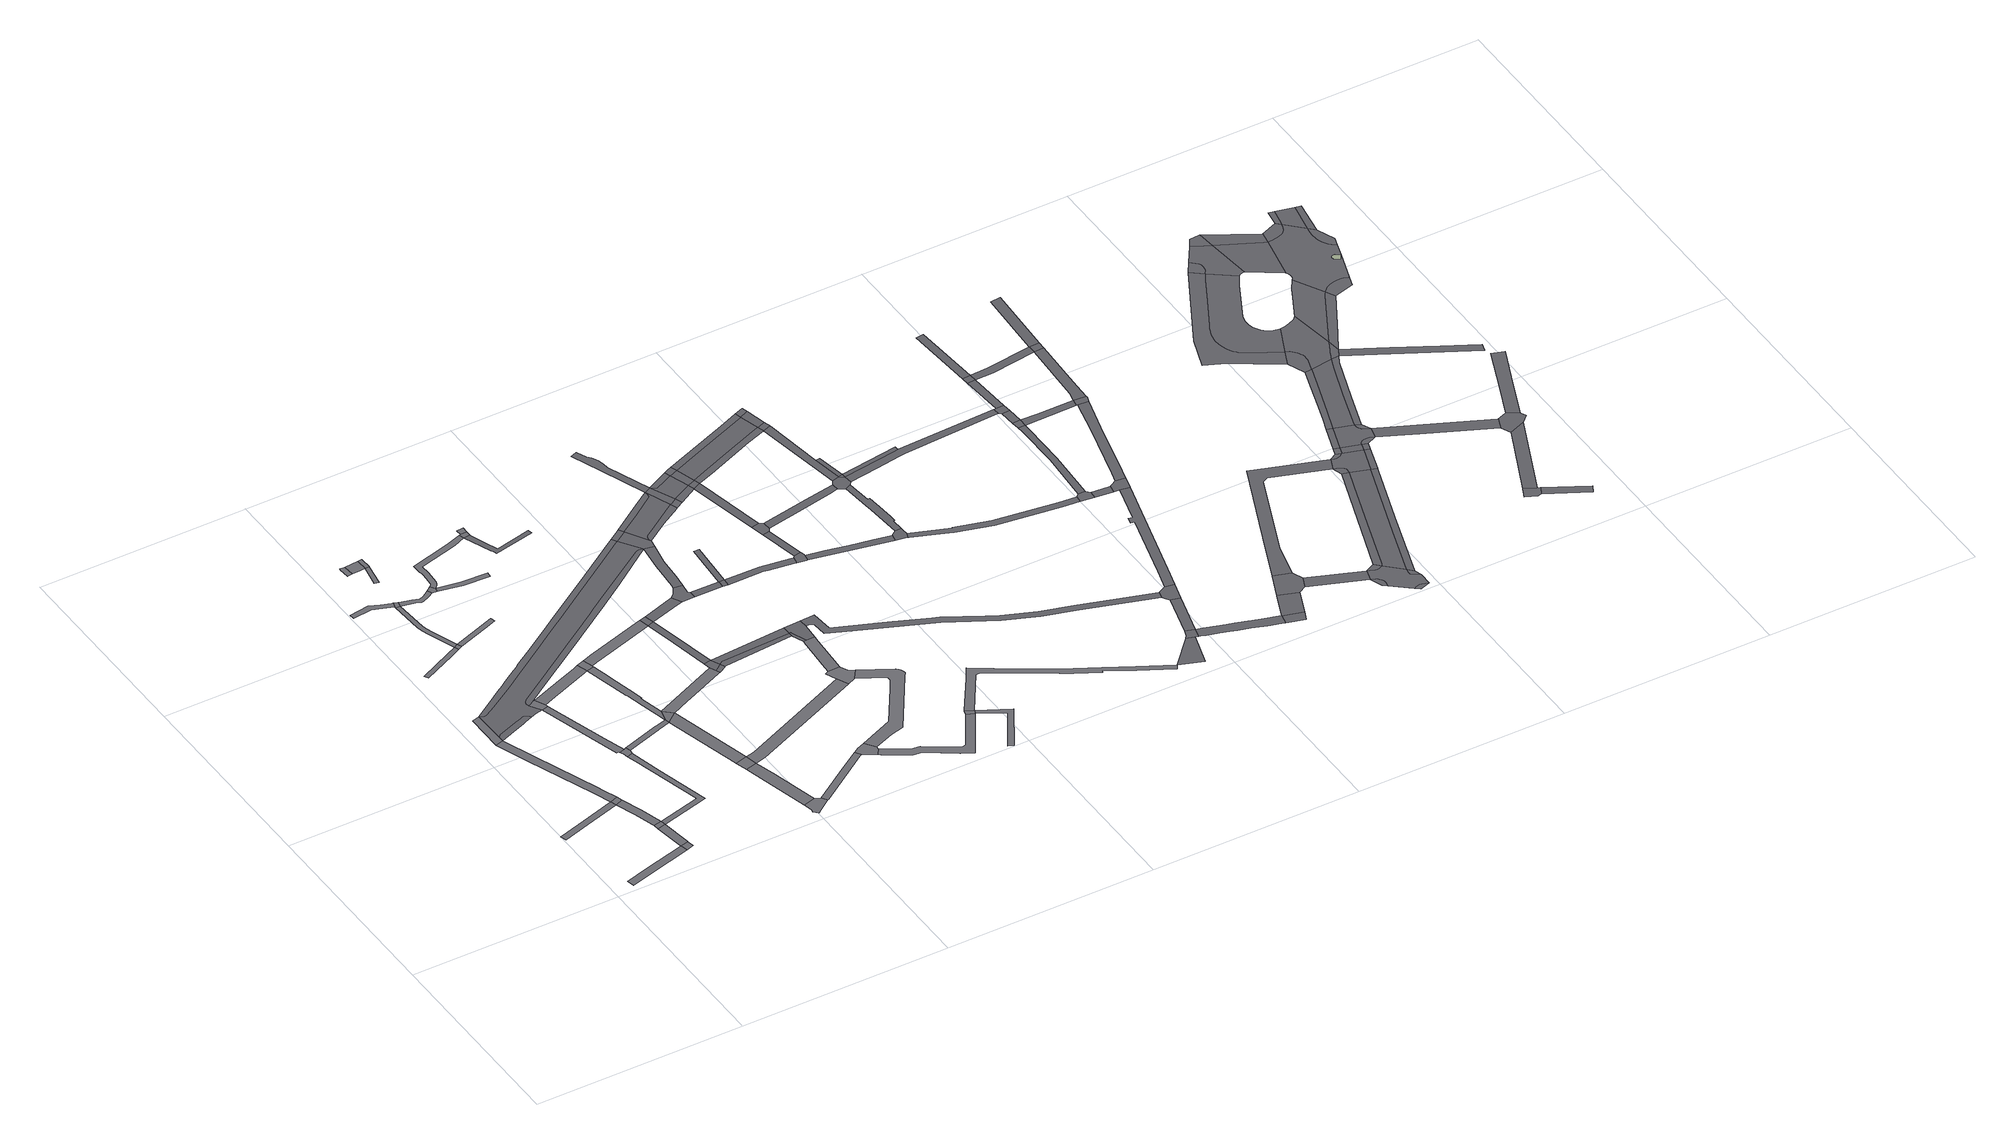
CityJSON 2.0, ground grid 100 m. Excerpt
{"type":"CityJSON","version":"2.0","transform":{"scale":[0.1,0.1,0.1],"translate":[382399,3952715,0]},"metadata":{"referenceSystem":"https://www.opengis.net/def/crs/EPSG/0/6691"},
"CityObjects":{
"road1":{"type":"Road","attributes":{"class":"1040","RoadStructureAttribute.sectionType":"1"},"geometry":[{"type":"MultiSurface","lod":"1","boundaries":[[[0,1,2,3,4,5]]]}]},
"road2":{"type":"Road","attributes":{"class":"1040","RoadStructureAttribute.sectionType":"1"},"geometry":[{"type":"MultiSurface","lod":"1","boundaries":[[[6,7,8,9,10,11]]]}]},
"road3":{"type":"Road","attributes":{"class":"1040","RoadStructureAttribute.sectionType":"1"},"geometry":[{"type":"MultiSurface","lod":"1","boundaries":[[[12,13,14,15,16,17,18,19,6,20]]]}]},
"road4":{"type":"Road","attributes":{"class":"1040","RoadStructureAttribute.sectionType":"4"},"geometry":[{"type":"MultiSurface","lod":"1","boundaries":[[[21,0,5,22]]]}]},
"road5":{"type":"Road","attributes":{"name":"都道25号","class":"1040","function":"3","usage":"2","RoadStructureAttribute.sectionType":"4"},"geometry":[{"type":"MultiSurface","lod":"1","boundaries":[[[23,24,16,15]]]}]},
"road6":{"type":"Road","attributes":{"class":"1040","RoadStructureAttribute.sectionType":"1"},"geometry":[{"type":"MultiSurface","lod":"1","boundaries":[[[25,26,27,0,21,28]]]}]},
"road7":{"type":"Road","attributes":{"class":"1040","RoadStructureAttribute.sectionType":"4"},"geometry":[{"type":"MultiSurface","lod":"1","boundaries":[[[20,6,11,29]]]}]},
"road8":{"type":"Road","attributes":{"class":"1040","RoadStructureAttribute.sectionType":"4"},"geometry":[{"type":"MultiSurface","lod":"1","boundaries":[[[30,31,26,25]]]}]},
"road9":{"type":"Road","attributes":{"class":"1040","RoadStructureAttribute.sectionType":"1"},"geometry":[{"type":"MultiSurface","lod":"1","boundaries":[[[29,11,32,33,31,30,34,35]]]}]},
"road10":{"type":"Road","attributes":{"class":"1040","RoadStructureAttribute.sectionType":"1"},"geometry":[{"type":"MultiSurface","lod":"1","boundaries":[[[36,37,38,39,40,41]]]}]},
"road11":{"type":"Road","attributes":{"class":"1040","RoadStructureAttribute.sectionType":"1"},"geometry":[{"type":"MultiSurface","lod":"1","boundaries":[[[42,43,44,45,30,25,46,47]]]}]},
"road12":{"type":"Road","attributes":{"class":"1040","RoadStructureAttribute.sectionType":"4"},"geometry":[{"type":"MultiSurface","lod":"1","boundaries":[[[48,49,50,51,52]]]}]},
"road13":{"type":"Road","attributes":{"class":"1040","RoadStructureAttribute.sectionType":"1"},"geometry":[{"type":"MultiSurface","lod":"1","boundaries":[[[53,54,55,56,57,58,59,60,61]]]}]},
"road14":{"type":"Road","attributes":{"class":"1040","RoadStructureAttribute.sectionType":"1"},"geometry":[{"type":"MultiSurface","lod":"1","boundaries":[[[62,51,50,63,64,65,66]]]}]},
"road15":{"type":"Road","attributes":{"class":"1040","RoadStructureAttribute.sectionType":"4"},"geometry":[{"type":"MultiSurface","lod":"1","boundaries":[[[67,66,65,68,43,42,69]]]}]},
"road16":{"type":"Road","attributes":{"class":"1040","RoadStructureAttribute.sectionType":"4"},"geometry":[{"type":"MultiSurface","lod":"1","boundaries":[[[70,36,41,71]]]}]},
"road17":{"type":"Road","attributes":{"class":"1040","RoadStructureAttribute.sectionType":"1"},"geometry":[{"type":"MultiSurface","lod":"1","boundaries":[[[72,73,74,75,76,77,78,79,36,70]]]}]},
"road18":{"type":"Road","attributes":{"class":"1040","RoadStructureAttribute.sectionType":"4"},"geometry":[{"type":"MultiSurface","lod":"1","boundaries":[[[59,58,76,75,80]]]}]},
"road19":{"type":"Road","attributes":{"class":"1040","RoadStructureAttribute.sectionType":"4"},"geometry":[{"type":"MultiSurface","lod":"1","boundaries":[[[81,82,83,84,85,86]]]}]},
"road20":{"type":"Road","attributes":{"class":"1040","RoadStructureAttribute.sectionType":"1"},"geometry":[{"type":"MultiSurface","lod":"1","boundaries":[[[87,88,89,67,69,90,91,92]]]}]},
"road21":{"type":"Road","attributes":{"class":"1040","RoadStructureAttribute.sectionType":"1"},"geometry":[{"type":"MultiSurface","lod":"1","boundaries":[[[93,94,95,96,48,52,97,98,99]]]}]},
"road22":{"type":"Road","attributes":{"class":"1040","RoadStructureAttribute.sectionType":"1"},"geometry":[{"type":"MultiSurface","lod":"1","boundaries":[[[100,101,86,85,102,103]]]}]},
"road23":{"type":"Road","attributes":{"class":"1040","RoadStructureAttribute.sectionType":"1"},"geometry":[{"type":"MultiSurface","lod":"1","boundaries":[[[103,104,105,106]]]}]},
"road24":{"type":"Road","attributes":{"class":"1040","RoadStructureAttribute.sectionType":"1"},"geometry":[{"type":"MultiSurface","lod":"1","boundaries":[[[107,108,109,110,111,112,80,75,113,114,115,116,117]]]}]},
"road25":{"type":"Road","attributes":{"class":"1040","RoadStructureAttribute.sectionType":"1"},"geometry":[{"type":"MultiSurface","lod":"1","boundaries":[[[118,70,71,119,120,121]]]}]},
"road26":{"type":"Road","attributes":{"class":"1040","RoadStructureAttribute.sectionType":"4"},"geometry":[{"type":"MultiSurface","lod":"1","boundaries":[[[122,100,103,106,123]]]}]},
"road27":{"type":"Road","attributes":{"class":"1040","RoadStructureAttribute.sectionType":"4"},"geometry":[{"type":"MultiSurface","lod":"1","boundaries":[[[124,125,107,117,126,127]]]}]},
"road28":{"type":"Road","attributes":{"class":"1040","RoadStructureAttribute.sectionType":"1"},"geometry":[{"type":"MultiSurface","lod":"1","boundaries":[[[128,129,130,131,132,133,134]]]}]},
"road29":{"type":"Road","attributes":{"class":"1040","RoadStructureAttribute.sectionType":"4"},"geometry":[{"type":"MultiSurface","lod":"1","boundaries":[[[134,133,135,136,137,138,139,140]]]}]},
"road30":{"type":"Road","attributes":{"class":"1040","RoadStructureAttribute.sectionType":"4"},"geometry":[{"type":"MultiSurface","lod":"1","boundaries":[[[141,142,131,130]]]}]},
"road31":{"type":"Road","attributes":{"class":"1040","RoadStructureAttribute.sectionType":"1"},"geometry":[{"type":"MultiSurface","lod":"1","boundaries":[[[143,144,145,146,147,148,99,149,150,151,152,87,153]]]}]},
"road32":{"type":"Road","attributes":{"class":"1040","RoadStructureAttribute.sectionType":"1"},"geometry":[{"type":"MultiSurface","lod":"1","boundaries":[[[154,92,155,142,141,156]]]}]},
"road33":{"type":"Road","attributes":{"class":"1040","RoadStructureAttribute.sectionType":"4"},"geometry":[{"type":"MultiSurface","lod":"1","boundaries":[[[153,87,92,154]]]}]},
"road34":{"type":"Road","attributes":{"class":"1040","RoadStructureAttribute.sectionType":"4"},"geometry":[{"type":"MultiSurface","lod":"1","boundaries":[[[157,93,99,148,158]]]}]},
"road35":{"type":"Road","attributes":{"class":"1040","RoadStructureAttribute.sectionType":"1"},"geometry":[{"type":"MultiSurface","lod":"1","boundaries":[[[159,160,161,162,127,126]]]}]},
"road36":{"type":"Road","attributes":{"name":"都道25号","class":"1040","function":"3","usage":"2","RoadStructureAttribute.sectionType":"1"},"geometry":[{"type":"MultiSurface","lod":"2","boundaries":[[[163,164,165,166,167,168,169,170,171,172,173,174,175,176,177,178,179,180,181,182,183,23,184,185,186,187,188,189,190,191,192,193,194,195,196,197,198,199,200,50,49,201,202,203,204,205,206,207,208,209,210,211,212,213,214,215,216,217,218,219,220,221,222]],[[198,197,196,195,194,193,192,191,190,189,188,187,186,185,184,15,223,224,225,199]],[[221,220,219,218,217,216,215,214,213,212,211,210,209,208,207,206,205,204,203,202,201,49,226,227,228,229,230,231,232,222]],[[233,234,235,236,237,238,239,240,241,242,243,244,245,246,23,183,182,181,180,179,178,177,176,175,174,173,172,171,170,169,168,167,166,165,164,163]]],"semantics":{"surfaces":[{"type":"TrafficArea","function":"1000"},{"type":"TrafficArea","function":"2000"}],"values":[0,1,1,1]}}]},
"road37":{"type":"Road","attributes":{"class":"1040","RoadStructureAttribute.sectionType":"1"},"geometry":[{"type":"MultiSurface","lod":"1","boundaries":[[[247,248,249,250,251,252,253,254,255,256,124,127,257,258,259,260,261,262,263]]]}]},
"road38":{"type":"Road","attributes":{"class":"1040","RoadStructureAttribute.sectionType":"1"},"geometry":[{"type":"MultiSurface","lod":"1","boundaries":[[[264,265,266,267,153,154,268]]]}]},
"road39":{"type":"Road","attributes":{"class":"1040","RoadStructureAttribute.sectionType":"1"},"geometry":[{"type":"MultiSurface","lod":"1","boundaries":[[[269,270,140,139,271,272]]]}]},
"road40":{"type":"Road","attributes":{"class":"1040","RoadStructureAttribute.sectionType":"1"},"geometry":[{"type":"MultiSurface","lod":"1","boundaries":[[[273,274,275,157,158,276,277,278,279]]]}]},
"road41":{"type":"Road","attributes":{"class":"1040","RoadStructureAttribute.sectionType":"4"},"geometry":[{"type":"MultiSurface","lod":"1","boundaries":[[[280,281,247,263,282]]]}]},
"road42":{"type":"Road","attributes":{"class":"1040","RoadStructureAttribute.sectionType":"1"},"geometry":[{"type":"MultiSurface","lod":"1","boundaries":[[[283,284,281,280]]]}]},
"road43":{"type":"Road","attributes":{"class":"1040","RoadStructureAttribute.sectionType":"1"},"geometry":[{"type":"MultiSurface","lod":"1","boundaries":[[[285,286,141,130,287,288]]]}]},
"road44":{"type":"Road","attributes":{"class":"1040","RoadStructureAttribute.sectionType":"4"},"geometry":[{"type":"MultiSurface","lod":"2","boundaries":[[[289,290,291,292,266,293,294,295]],[[296,297,267,292,291,290,289]]],"semantics":{"surfaces":[{"type":"TrafficArea","function":"2000"},{"type":"TrafficArea","function":"1020"}],"values":[0,1]}}]},
"road45":{"type":"Road","attributes":{"class":"1040","RoadStructureAttribute.sectionType":"4"},"geometry":[{"type":"MultiSurface","lod":"1","boundaries":[[[298,299,269,272,300,301,302]]]}]},
"road46":{"type":"Road","attributes":{"class":"1040","RoadStructureAttribute.sectionType":"1"},"geometry":[{"type":"MultiSurface","lod":"2","boundaries":[[[303,279,304,297,296,305,306]]],"semantics":{"surfaces":[{"type":"TrafficArea","function":"1000"}],"values":[0]}}]},
"road47":{"type":"Road","attributes":{"class":"1040","RoadStructureAttribute.sectionType":"4"},"geometry":[{"type":"MultiSurface","lod":"2","boundaries":[[[307,273,279,303]]],"semantics":{"surfaces":[{"type":"TrafficArea","function":"1020"}],"values":[0]}}]},
"road48":{"type":"Road","attributes":{"class":"1040","RoadStructureAttribute.sectionType":"1"},"geometry":[{"type":"MultiSurface","lod":"2","boundaries":[[[308,309,282,263,310,311,312,313,314,315,316]]],"semantics":{"surfaces":[{"type":"TrafficArea","function":"1000"}],"values":[0]}}]},
"road49":{"type":"Road","attributes":{"class":"1040","RoadStructureAttribute.sectionType":"1"},"geometry":[{"type":"MultiSurface","lod":"2","boundaries":[[[317,307,303,318,319]]],"semantics":{"surfaces":[{"type":"TrafficArea","function":"1000"}],"values":[0]}}]},
"road50":{"type":"Road","attributes":{"class":"1040","RoadStructureAttribute.sectionType":"1"},"geometry":[{"type":"MultiSurface","lod":"2","boundaries":[[[320,321,289,295,322,323]],[[324,296,289,321,320]]],"semantics":{"surfaces":[{"type":"TrafficArea","function":"2000"},{"type":"TrafficArea","function":"1000"}],"values":[0,1]}}]},
"road51":{"type":"Road","attributes":{"class":"1040","RoadStructureAttribute.sectionType":"1"},"geometry":[{"type":"MultiSurface","lod":"1","boundaries":[[[325,326,327,328,329,330,301,300,331,332,333,334,335,336,337]]]}]},
"road52":{"type":"Road","attributes":{"class":"1040","RoadStructureAttribute.sectionType":"4"},"geometry":[{"type":"MultiSurface","lod":"2","boundaries":[[[338,339,317,319,340,341,342,343]]],"semantics":{"surfaces":[{"type":"TrafficArea","function":"1020"}],"values":[0]}}]},
"road53":{"type":"Road","attributes":{"class":"1040","RoadStructureAttribute.sectionType":"1"},"geometry":[{"type":"MultiSurface","lod":"1","boundaries":[[[344,345,346,347,348,349,298,302,350,351,352,353,354,355,356,357]]]}]},
"road54":{"type":"Road","attributes":{"class":"1040","RoadStructureAttribute.sectionType":"4"},"geometry":[{"type":"MultiSurface","lod":"1","boundaries":[[[358,359,360,361,285,288,345,344]]]}]},
"road55":{"type":"Road","attributes":{"class":"1040","RoadStructureAttribute.sectionType":"1"},"geometry":[{"type":"MultiSurface","lod":"2","boundaries":[[[222,362,363,338,343,364,365,366]]],"semantics":{"surfaces":[{"type":"TrafficArea","function":"1000"}],"values":[0]}}]},
"road56":{"type":"Road","attributes":{"class":"1040","RoadStructureAttribute.sectionType":"1"},"geometry":[{"type":"MultiSurface","lod":"2","boundaries":[[[367,341,340,368]]],"semantics":{"surfaces":[{"type":"TrafficArea","function":"1000"}],"values":[0]}}]},
"road57":{"type":"Road","attributes":{"class":"1040","RoadStructureAttribute.sectionType":"1"},"geometry":[{"type":"MultiSurface","lod":"1","boundaries":[[[369,370,371,372,360,359,373,374]]]}]},
"road58":{"type":"Road","attributes":{"name":"都道25号","class":"1040","function":"3","usage":"2","RoadStructureAttribute.sectionType":"4"},"geometry":[{"type":"MultiSurface","lod":"2","boundaries":[[[375,376,233,163,377]],[[377,163,222,366,378]]],"semantics":{"surfaces":[{"type":"TrafficArea","function":"2000"},{"type":"TrafficArea","function":"1020"}],"values":[0,1]}}]},
"road59":{"type":"Road","attributes":{"class":"1040","RoadStructureAttribute.sectionType":"4"},"geometry":[{"type":"MultiSurface","lod":"2","boundaries":[[[379,324,320,380,381,382,369,383]],[[381,380,320,323,370,382]]],"semantics":{"surfaces":[{"type":"TrafficArea","function":"1020"},{"type":"TrafficArea","function":"2000"}],"values":[0,1]}}]},
"road60":{"type":"Road","attributes":{"class":"1040","RoadStructureAttribute.sectionType":"4"},"geometry":[{"type":"MultiSurface","lod":"2","boundaries":[[[384,367,368,385]]],"semantics":{"surfaces":[{"type":"TrafficArea","function":"1020"}],"values":[0]}}]},
"road61":{"type":"Road","attributes":{"class":"1040","RoadStructureAttribute.sectionType":"1"},"geometry":[{"type":"MultiSurface","lod":"2","boundaries":[[[386,367,384,387]]],"semantics":{"surfaces":[{"type":"TrafficArea","function":"1000"}],"values":[0]}}]},
"road62":{"type":"Road","attributes":{"class":"1040","RoadStructureAttribute.sectionType":"4"},"geometry":[{"type":"MultiSurface","lod":"1","boundaries":[[[388,389,325,337,390,391]]]}]},
"road63":{"type":"Road","attributes":{"class":"1040","RoadStructureAttribute.sectionType":"1"},"geometry":[{"type":"MultiSurface","lod":"1","boundaries":[[[390,337,392,393,394,395]]]}]},
"road64":{"type":"Road","attributes":{"name":"都道25号","class":"1040","function":"3","usage":"2","RoadStructureAttribute.sectionType":"1"},"geometry":[{"type":"MultiSurface","lod":"2","boundaries":[[[396,397,398,399,400,377,378,401,402,403,404,405,406,407,408]],[[408,407,406,405,404,403,402,401,378,409,410,411]],[[400,399,398,397,396,412,375,377]]],"semantics":{"surfaces":[{"type":"TrafficArea","function":"1000"},{"type":"TrafficArea","function":"2000"}],"values":[0,1,1]}}]},
"road65":{"type":"Road","attributes":{"class":"1040","RoadStructureAttribute.sectionType":"1"},"geometry":[{"type":"MultiSurface","lod":"2","boundaries":[[[413,384,385,414,415,416,417,418,419]]],"semantics":{"surfaces":[{"type":"TrafficArea","function":"1000"}],"values":[0]}}]},
"road66":{"type":"Road","attributes":{"class":"1040","RoadStructureAttribute.sectionType":"1"},"geometry":[{"type":"MultiSurface","lod":"2","boundaries":[[[420,421,422,423,424,425,426,427,396,428]]],"semantics":{"surfaces":[{"type":"TrafficArea","function":"1000"}],"values":[0]}}]},
"road67":{"type":"Road","attributes":{"name":"都道25号","class":"1040","function":"3","usage":"2","RoadStructureAttribute.sectionType":"4"},"geometry":[{"type":"MultiSurface","lod":"2","boundaries":[[[428,396,408,429,430,431]],[[430,429,408,411,432]]],"semantics":{"surfaces":[{"type":"TrafficArea","function":"1020"},{"type":"TrafficArea","function":"2000"}],"values":[0,1]}}]},
"road68":{"type":"Road","attributes":{"name":"都道25号","class":"1040","function":"3","usage":"2","RoadStructureAttribute.sectionType":"1"},"geometry":[{"type":"MultiSurface","lod":"2","boundaries":[[[433,434,435,436,437,438,431,430,439,440,441]],[[441,440,439,430,432,442]],[[443,428,431,438,437,436,435,434,433]]],"semantics":{"surfaces":[{"type":"TrafficArea","function":"1000"},{"type":"TrafficArea","function":"2000"}],"values":[0,1,1]}}]},
"road69":{"type":"Road","attributes":{"class":"1040","RoadStructureAttribute.sectionType":"4"},"geometry":[{"type":"MultiSurface","lod":"2","boundaries":[[[444,445,446,447,418,417,448,449,450]]],"semantics":{"surfaces":[{"type":"TrafficArea","function":"1020"}],"values":[0]}}]},
"road70":{"type":"Road","attributes":{"class":"1040","RoadStructureAttribute.sectionType":"1"},"geometry":[{"type":"MultiSurface","lod":"2","boundaries":[[[451,452,453,447,446]]],"semantics":{"surfaces":[{"type":"TrafficArea","function":"1000"}],"values":[0]}}]},
"road71":{"type":"Road","attributes":{"class":"1040","RoadStructureAttribute.sectionType":"4"},"geometry":[{"type":"MultiSurface","lod":"2","boundaries":[[[454,455,453,452,456,457]]],"semantics":{"surfaces":[{"type":"TrafficArea","function":"1020"}],"values":[0]}}]},
"road72":{"type":"Road","attributes":{"class":"1040","RoadStructureAttribute.sectionType":"1"},"geometry":[{"type":"MultiSurface","lod":"2","boundaries":[[[458,442,455,454]]],"semantics":{"surfaces":[{"type":"TrafficArea","function":"1000"}],"values":[0]}}]},
"road73":{"type":"Road","attributes":{"name":"都道25号","class":"1040","function":"3","usage":"2","RoadStructureAttribute.sectionType":"4"},"geometry":[{"type":"MultiSurface","lod":"2","boundaries":[[[459,460,443,433,461]],[[461,433,441,462,463]],[[463,462,441,442,458]]],"semantics":{"surfaces":[{"type":"TrafficArea","function":"2000"},{"type":"TrafficArea","function":"1020"}],"values":[0,1,0]}}]},
"road74":{"type":"Road","attributes":{"class":"1040","RoadStructureAttribute.sectionType":"1"},"geometry":[{"type":"MultiSurface","lod":"1","boundaries":[[[464,465,466,467,468,388,391,469,470,471,472,473,474,475,476,477,478,479,480,481,482,483]]]}]},
"road75":{"type":"Road","attributes":{"class":"1040","RoadStructureAttribute.sectionType":"1"},"geometry":[{"type":"MultiSurface","lod":"2","boundaries":[[[450,449,484,485,486,487,488]]],"semantics":{"surfaces":[{"type":"TrafficArea","function":"1000"}],"values":[0]}}]},
"road76":{"type":"Road","attributes":{"class":"1040","RoadStructureAttribute.sectionType":"1"},"geometry":[{"type":"MultiSurface","lod":"2","boundaries":[[[489,490,491,457,456,492,493,494,495,496]]],"semantics":{"surfaces":[{"type":"TrafficArea","function":"1000"}],"values":[0]}}]},
"road77":{"type":"Road","attributes":{"class":"1040","RoadStructureAttribute.sectionType":"1"},"geometry":[{"type":"MultiSurface","lod":"2","boundaries":[[[497,498,379,383,499,500,501,502,503,504,505,506,507,508,509,510,511,512,513,514,515,516,517,518,519,520]]],"semantics":{"surfaces":[{"type":"TrafficArea","function":"1000"}],"values":[0]}}]},
"road78":{"type":"Road","attributes":{"name":"都道25号","class":"1040","function":"3","usage":"2","RoadStructureAttribute.sectionType":"1"},"geometry":[{"type":"MultiSurface","lod":"2","boundaries":[[[521,522,523,459,461,524,525,526,527]],[[528,529,530,531,463,458,532,533,534]],[[527,526,525,524,461,463,531,530,529,528]]],"semantics":{"surfaces":[{"type":"TrafficArea","function":"2000"},{"type":"TrafficArea","function":"1000"}],"values":[0,0,1]}}]},
"road79":{"type":"Road","attributes":{"class":"1040","RoadStructureAttribute.sectionType":"4"},"geometry":[{"type":"MultiSurface","lod":"2","boundaries":[[[535,536,537,538,485,484,539,540,541]]],"semantics":{"surfaces":[{"type":"TrafficArea","function":"1020"}],"values":[0]}}]},
"road80":{"type":"Road","attributes":{"class":"1040","RoadStructureAttribute.sectionType":"1"},"geometry":[{"type":"MultiSurface","lod":"2","boundaries":[[[542,543,544,545,546,547,548,549,550,551,538,537]]],"semantics":{"surfaces":[{"type":"TrafficArea","function":"1000"}],"values":[0]}}]},
"road81":{"type":"Road","attributes":{"class":"1040","RoadStructureAttribute.sectionType":"4"},"geometry":[{"type":"MultiSurface","lod":"2","boundaries":[[[552,553,554,555]],[[554,553,556,489,496,549,548,557,555]]],"semantics":{"surfaces":[{"type":"TrafficArea","function":"2000"},{"type":"TrafficArea","function":"1020"}],"values":[0,1]}}]},
"road82":{"type":"Road","attributes":{"class":"1040","RoadStructureAttribute.sectionType":"1"},"geometry":[{"type":"MultiSurface","lod":"2","boundaries":[[[558,534,556,553,559]],[[560,559,553,552]]],"semantics":{"surfaces":[{"type":"TrafficArea","function":"1000"},{"type":"TrafficArea","function":"2000"}],"values":[0,1]}}]},
"road83":{"type":"Road","attributes":{"name":"都道25号","class":"1040","function":"3","usage":"2","RoadStructureAttribute.sectionType":"4"},"geometry":[{"type":"MultiSurface","lod":"2","boundaries":[[[561,527,528,562]],[[563,521,527,561]],[[562,528,534,558]]],"semantics":{"surfaces":[{"type":"TrafficArea","function":"1020"},{"type":"TrafficArea","function":"2000"}],"values":[0,1,1]}}]},
"road84":{"type":"Road","attributes":{"class":"1040","RoadStructureAttribute.sectionType":"1"},"geometry":[{"type":"MultiSurface","lod":"2","boundaries":[[[564,565,478,566,567]]],"semantics":{"surfaces":[{"type":"TrafficArea","function":"1000"}],"values":[0]}}]},
"road85":{"type":"Road","attributes":{"class":"1040","RoadStructureAttribute.sectionType":"4"},"geometry":[{"type":"MultiSurface","lod":"2","boundaries":[[[568,569,570,571,564,567,572,573]]],"semantics":{"surfaces":[{"type":"TrafficArea","function":"1020"}],"values":[0]}}]},
"road86":{"type":"Road","attributes":{"class":"1040","RoadStructureAttribute.sectionType":"1"},"geometry":[{"type":"MultiSurface","lod":"2","boundaries":[[[574,575,576,577,541,540,578,579,580,581,582,583,584]]],"semantics":{"surfaces":[{"type":"TrafficArea","function":"1000"}],"values":[0]}}]},
"road87":{"type":"Road","attributes":{"class":"1040","RoadStructureAttribute.sectionType":"1"},"geometry":[{"type":"MultiSurface","lod":"2","boundaries":[[[585,568,573,586]]],"semantics":{"surfaces":[{"type":"TrafficArea","function":"1000"}],"values":[0]}}]},
"road88":{"type":"Road","attributes":{"class":"1040","RoadStructureAttribute.sectionType":"4"},"geometry":[{"type":"MultiSurface","lod":"2","boundaries":[[[587,588,510,509,589,585,586,590]]],"semantics":{"surfaces":[{"type":"TrafficArea","function":"1020"}],"values":[0]}}]},
"road89":{"type":"Road","attributes":{"class":"1040","RoadStructureAttribute.sectionType":"1"},"geometry":[{"type":"MultiSurface","lod":"2","boundaries":[[[591,552,555,592,593]],[[594,593,592,555,557,595,596,597,598,599]]],"semantics":{"surfaces":[{"type":"TrafficArea","function":"2000"},{"type":"TrafficArea","function":"1000"}],"values":[0,1]}}]},
"road90":{"type":"Road","attributes":{"class":"1040","RoadStructureAttribute.sectionType":"1"},"geometry":[{"type":"MultiSurface","lod":"2","boundaries":[[[600,601,602,603,604,605,606,607,608,573,572,609,610,611,612,613,614,615,616,617,618,619]]],"semantics":{"surfaces":[{"type":"TrafficArea","function":"1000"}],"values":[0]}}]},
"road91":{"type":"Road","attributes":{"class":"1040","RoadStructureAttribute.sectionType":"1"},"geometry":[{"type":"MultiSurface","lod":"2","boundaries":[[[620,621,622,623,624,625,587,590,626,627]]],"semantics":{"surfaces":[{"type":"TrafficArea","function":"1000"}],"values":[0]}}]},
"road92":{"type":"Road","attributes":{"class":"1040","RoadStructureAttribute.sectionType":"4"},"geometry":[{"type":"MultiSurface","lod":"2","boundaries":[[[619,618,628,629]]],"semantics":{"surfaces":[{"type":"TrafficArea","function":"1020"}],"values":[0]}}]},
"road93":{"type":"Road","attributes":{"class":"1040","RoadStructureAttribute.sectionType":"4"},"geometry":[{"type":"MultiSurface","lod":"2","boundaries":[[[630,631,584,583,632,633]]],"semantics":{"surfaces":[{"type":"TrafficArea","function":"1020"}],"values":[0]}}]},
"road94":{"type":"Road","attributes":{"class":"1040","RoadStructureAttribute.sectionType":"1"},"geometry":[{"type":"MultiSurface","lod":"2","boundaries":[[[634,619,629,635]]],"semantics":{"surfaces":[{"type":"TrafficArea","function":"1000"}],"values":[0]}}]},
"road95":{"type":"Road","attributes":{"class":"1040","RoadStructureAttribute.sectionType":"1"},"geometry":[{"type":"MultiSurface","lod":"2","boundaries":[[[633,632,636,637]]],"semantics":{"surfaces":[{"type":"TrafficArea","function":"1000"}],"values":[0]}}]},
"road96":{"type":"Road","attributes":{"class":"1040","RoadStructureAttribute.sectionType":"1"},"geometry":[{"type":"MultiSurface","lod":"2","boundaries":[[[638,639,640,641,631,630,642,643]]],"semantics":{"surfaces":[{"type":"TrafficArea","function":"1000"}],"values":[0]}}]},
"road97":{"type":"Road","attributes":{"class":"1040","RoadStructureAttribute.sectionType":"4"},"geometry":[{"type":"MultiSurface","lod":"2","boundaries":[[[644,634,635,645,646,647]]],"semantics":{"surfaces":[{"type":"TrafficArea","function":"1020"}],"values":[0]}}]},
"road98":{"type":"Road","attributes":{"class":"1040","RoadStructureAttribute.sectionType":"4"},"geometry":[{"type":"MultiSurface","lod":"2","boundaries":[[[648,649,637,636,650,620,627,651]]],"semantics":{"surfaces":[{"type":"TrafficArea","function":"1020"}],"values":[0]}}]},
"road99":{"type":"Road","attributes":{"class":"1040","RoadStructureAttribute.sectionType":"4"},"geometry":[{"type":"MultiSurface","lod":"2","boundaries":[[[652,653,639,638]]],"semantics":{"surfaces":[{"type":"TrafficArea","function":"1020"}],"values":[0]}}]},
"road100":{"type":"Road","attributes":{"class":"1040","RoadStructureAttribute.sectionType":"1"},"geometry":[{"type":"MultiSurface","lod":"2","boundaries":[[[654,655,653,652]]],"semantics":{"surfaces":[{"type":"TrafficArea","function":"1000"}],"values":[0]}}]},
"road101":{"type":"Road","attributes":{"class":"1040","RoadStructureAttribute.sectionType":"4"},"geometry":[{"type":"MultiSurface","lod":"2","boundaries":[[[656,657,594,599,655,654]]],"semantics":{"surfaces":[{"type":"TrafficArea","function":"1020"}],"values":[0]}}]},
"road102":{"type":"Road","attributes":{"class":"1040","RoadStructureAttribute.sectionType":"1"},"geometry":[{"type":"MultiSurface","lod":"2","boundaries":[[[658,659,657,656]]],"semantics":{"surfaces":[{"type":"TrafficArea","function":"1000"}],"values":[0]}}]},
"road103":{"type":"Road","attributes":{"class":"1040","RoadStructureAttribute.sectionType":"4"},"geometry":[{"type":"MultiSurface","lod":"2","boundaries":[[[660,661,659,658]]],"semantics":{"surfaces":[{"type":"TrafficArea","function":"1020"}],"values":[0]}}]},
"road104":{"type":"Road","attributes":{"class":"1040","RoadStructureAttribute.sectionType":"1"},"geometry":[{"type":"MultiSurface","lod":"2","boundaries":[[[662,663,661,660]]],"semantics":{"surfaces":[{"type":"TrafficArea","function":"1000"}],"values":[0]}}]},
"road105":{"type":"Road","attributes":{"class":"1040","RoadStructureAttribute.sectionType":"1"},"geometry":[{"type":"MultiSurface","lod":"2","boundaries":[[[646,645,664,665]]],"semantics":{"surfaces":[{"type":"TrafficArea","function":"1000"}],"values":[0]}}]},
"road106":{"type":"Road","attributes":{"class":"1040","RoadStructureAttribute.sectionType":"1"},"geometry":[{"type":"MultiSurface","lod":"2","boundaries":[[[666,667,652,638,668]]],"semantics":{"surfaces":[{"type":"TrafficArea","function":"1000"}],"values":[0]}}]},
"road107":{"type":"Road","attributes":{"class":"1040","RoadStructureAttribute.sectionType":"1"},"geometry":[{"type":"MultiSurface","lod":"2","boundaries":[[[669,670,671,648,651,672,673,674]]],"semantics":{"surfaces":[{"type":"TrafficArea","function":"1000"}],"values":[0]}}]},
"road108":{"type":"Road","attributes":{"class":"1040","RoadStructureAttribute.sectionType":"1"},"geometry":[{"type":"MultiSurface","lod":"2","boundaries":[[[675,676,677,660,658,678,679]]],"semantics":{"surfaces":[{"type":"TrafficArea","function":"1000"}],"values":[0]}}]},
"road109":{"type":"Road","attributes":{"class":"1040","RoadStructureAttribute.sectionType":"4"},"geometry":[{"type":"MultiSurface","lod":"2","boundaries":[[[666,668,669,674,680,681]]],"semantics":{"surfaces":[{"type":"TrafficArea","function":"1020"}],"values":[0]}}]},
"road110":{"type":"Road","attributes":{"class":"1040","RoadStructureAttribute.sectionType":"4"},"geometry":[{"type":"MultiSurface","lod":"2","boundaries":[[[682,683,684,685,686,665,664,687,688,689,690,691,692,693,694,695,696,697,698,699,700,701,702,703,704,705,706,707,708,709,710,711]],[[712,665,686,685,684,683,682,711]],[[693,692,691,690,689,688,687,664,713,694]],[[710,709,708,707,706,705,704,703,702,714]],[[700,699,698,697,696,695,715,701]]],"semantics":{"surfaces":[{"type":"TrafficArea","function":"1020"},{"type":"TrafficArea","function":"2000"}],"values":[0,1,1,1,1]}}]},
"road111":{"type":"Road","attributes":{"class":"1040","RoadStructureAttribute.sectionType":"1"},"geometry":[{"type":"MultiSurface","lod":"2","boundaries":[[[716,717,644,647,718,719,720,721,722]]],"semantics":{"surfaces":[{"type":"TrafficArea","function":"1000"}],"values":[0]}}]},
"road112":{"type":"Road","attributes":{"class":"1040","RoadStructureAttribute.sectionType":"1"},"geometry":[{"type":"MultiSurface","lod":"2","boundaries":[[[723,679,724,666,681,725,726,727]]],"semantics":{"surfaces":[{"type":"TrafficArea","function":"1000"}],"values":[0]}}]},
"road113":{"type":"Road","attributes":{"class":"1040","RoadStructureAttribute.sectionType":"4"},"geometry":[{"type":"MultiSurface","lod":"2","boundaries":[[[728,675,679,723]]],"semantics":{"surfaces":[{"type":"TrafficArea","function":"1020"}],"values":[0]}}]},
"road114":{"type":"Road","attributes":{"class":"1040","RoadStructureAttribute.sectionType":"1"},"geometry":[{"type":"MultiSurface","lod":"2","boundaries":[[[729,730,675,728]]],"semantics":{"surfaces":[{"type":"TrafficArea","function":"1000"}],"values":[0]}}]},
"road115":{"type":"Road","attributes":{"class":"1040","RoadStructureAttribute.sectionType":"1"},"geometry":[{"type":"MultiSurface","lod":"2","boundaries":[[[731,732,733,710,714,734,735,736]],[[737,738,739,740,741,742,743,744,711,710,733,732,731]],[[745,712,711,744,743,742,741,740,739,738,737]]],"semantics":{"surfaces":[{"type":"TrafficArea","function":"2000"},{"type":"TrafficArea","function":"1000"}],"values":[0,1,0]}}]},
"road116":{"type":"Road","attributes":{"class":"1040","RoadStructureAttribute.sectionType":"4"},"geometry":[{"type":"MultiSurface","lod":"2","boundaries":[[[746,747,748,749,750,751,752,722,721,753,754,755,756,757,758,759,737,731,760]],[[760,731,736,761]],[[759,758,757,756,755,754,753,721,745,737]],[[762,722,752,751,750,749,748,747,746]]],"semantics":{"surfaces":[{"type":"TrafficArea","function":"1020"},{"type":"TrafficArea","function":"2000"}],"values":[0,1,1,1]}}]},
"road117":{"type":"Road","attributes":{"class":"1040","RoadStructureAttribute.sectionType":"1"},"geometry":[{"type":"MultiSurface","lod":"2","boundaries":[[[763,762,746,764,765]],[[765,764,746,760,766,767]],[[767,766,760,761,768]]],"semantics":{"surfaces":[{"type":"TrafficArea","function":"2000"},{"type":"TrafficArea","function":"1000"}],"values":[0,1,0]}}]},
"road118":{"type":"Road","attributes":{"class":"1040","RoadStructureAttribute.sectionType":"4"},"geometry":[{"type":"MultiSurface","lod":"2","boundaries":[[[769,770,771,772,773,774,775,776]],[[777,778,779,780,781,782,783,767,768,784]],[[785,763,765,786]],[[786,765,767,783,782,781,780,779,778,777,784,775,774,773,772,771,770,769]]],"semantics":{"surfaces":[{"type":"TrafficArea","function":"2000"},{"type":"TrafficArea","function":"1020"}],"values":[0,0,0,1]}}]},
"road119":{"type":"Road","attributes":{"class":"1040","RoadStructureAttribute.sectionType":"1"},"geometry":[{"type":"MultiSurface","lod":"2","boundaries":[[[787,788,789,790,791,792,793,785,786]],[[794,795,796,797,789,788,787,786,769]],[[798,797,796,795,794,769,776,799,800]]],"semantics":{"surfaces":[{"type":"TrafficArea","function":"2000"},{"type":"TrafficArea","function":"1000"}],"values":[0,1,0]}}]},
"road120":{"type":"Road","attributes":{"class":"1040","RoadStructureAttribute.sectionType":"1"},"geometry":[{"type":"MultiSurface","lod":"2","boundaries":[[[801,802,803,804,805,806,807,808,809,810,811,812,813,814,815,816,817,818,819,820,821,822,823,824,825,826,827]],[[827,826,825,824,823,822,821,820,819,818,817,816,815,814,813,812,811,810,809,808,807,828,829,830,831,832,833,834,835,836,837]]],"semantics":{"surfaces":[{"type":"TrafficArea","function":"2000"},{"type":"TrafficArea","function":"1000"}],"values":[0,1]}}]},
"road121":{"type":"Road","attributes":{"class":"1040","RoadStructureAttribute.sectionType":"4"},"geometry":[{"type":"MultiSurface","lod":"2","boundaries":[[[838,839,840,841,842,843,844]]],"semantics":{"surfaces":[{"type":"TrafficArea","function":"1020"}],"values":[0]}}]},
"road122":{"type":"Road","attributes":{"class":"1040","RoadStructureAttribute.sectionType":"1"},"geometry":[{"type":"MultiSurface","lod":"2","boundaries":[[[775,784,845,846,847,848]]],"semantics":{"surfaces":[{"type":"TrafficArea","function":"1000"}],"values":[0]}}]},
"road123":{"type":"Road","attributes":{"class":"1040","RoadStructureAttribute.sectionType":"4"},"geometry":[{"type":"MultiSurface","lod":"2","boundaries":[[[849,850,851,852,828,807,853,854,855,856,857,858,859,860,861,862,863,864,865,789,797,866,867,868,869]],[[869,868,867,866,797,798,870]],[[865,864,863,862,861,860,859,858,857,856,855,854,853,807,806,790,789]]],"semantics":{"surfaces":[{"type":"TrafficArea","function":"1020"},{"type":"TrafficArea","function":"2000"}],"values":[0,1,1]}}]},
"road124":{"type":"Road","attributes":{"class":"1040","RoadStructureAttribute.sectionType":"1"},"geometry":[{"type":"MultiSurface","lod":"2","boundaries":[[[871,872,843,842]]],"semantics":{"surfaces":[{"type":"TrafficArea","function":"1000"}],"values":[0]}}]},
"road125":{"type":"Road","attributes":{"class":"1040","RoadStructureAttribute.sectionType":"1"},"geometry":[{"type":"MultiSurface","lod":"2","boundaries":[[[873,874,838,844]]],"semantics":{"surfaces":[{"type":"TrafficArea","function":"1000"}],"values":[0]}}]},
"road126":{"type":"Road","attributes":{"name":"都道25号","class":"1040","function":"3","usage":"2","RoadStructureAttribute.sectionType":"4"},"geometry":[{"type":"MultiSurface","lod":"2","boundaries":[[[875,876,877,878,879,880,881,882,827,837,883,884,885,886]],[[882,881,880,879,878,877,801,827]],[[887,888,876,875,886]]],"semantics":{"surfaces":[{"type":"TrafficArea","function":"1020"},{"type":"TrafficArea","function":"2000"}],"values":[0,1,1]}}]},
"road127":{"type":"Road","attributes":{"class":"1040","RoadStructureAttribute.sectionType":"1"},"geometry":[{"type":"MultiSurface","lod":"2","boundaries":[[[889,890,891,849,869,892,893,894,895]],[[895,894,893,892,869,870,896,897]]],"semantics":{"surfaces":[{"type":"TrafficArea","function":"1000"},{"type":"TrafficArea","function":"2000"}],"values":[0,1]}}]},
"road128":{"type":"Road","attributes":{"class":"1040","RoadStructureAttribute.sectionType":"4"},"geometry":[{"type":"MultiSurface","lod":"2","boundaries":[[[898,847,846,874,873,899,900]]],"semantics":{"surfaces":[{"type":"TrafficArea","function":"1020"}],"values":[0]}}]},
"road129":{"type":"Road","attributes":{"class":"1040","RoadStructureAttribute.sectionType":"1"},"geometry":[{"type":"MultiSurface","lod":"2","boundaries":[[[870,798,901,902,903,904,905]]],"semantics":{"surfaces":[{"type":"TrafficArea","function":"1000"}],"values":[0]}}]},
"road130":{"type":"Road","attributes":{"name":"都道25号","class":"1040","function":"3","usage":"2","RoadStructureAttribute.sectionType":"1"},"geometry":[{"type":"MultiSurface","lod":"2","boundaries":[[[906,886,885,907,908]],[[887,886,906,908,909]]],"semantics":{"surfaces":[{"type":"TrafficArea","function":"1000"},{"type":"TrafficArea","function":"2000"}],"values":[0,1]}}]},
"road131":{"type":"Road","attributes":{"class":"1040","RoadStructureAttribute.sectionType":"1"},"geometry":[{"type":"MultiSurface","lod":"2","boundaries":[[[910,911,898,900,912,913]]],"semantics":{"surfaces":[{"type":"TrafficArea","function":"1000"}],"values":[0]}}]},
"road132":{"type":"Road","attributes":{"name":"都道25号","class":"1040","function":"3","usage":"2","RoadStructureAttribute.sectionType":"4"},"geometry":[{"type":"MultiSurface","lod":"2","boundaries":[[[914,915,916,917,918,919,920,921,908,907,922,923,924,889,895,925,926,927,928,929,930,931,932,933,934,935,936,937,938,939,940,941,942,943,944,945,946,947,948,949,950,951,952,953,954,955,956,957,958]],[[958,957,956,955,954,953,952,951,950,949,948,947,946,959,960]],[[934,933,932,931,930,929,928,927,926,925,895,897,961,935]],[[962,909,908,921,920,919,918,917,916,915,914]],[[944,943,942,941,940,939,938,937,936,945]]],"semantics":{"surfaces":[{"type":"TrafficArea","function":"1020"},{"type":"TrafficArea","function":"2000"},{"type":"AuxiliaryTrafficArea","function":"3000"}],"values":[0,1,1,1,2]}}]},
"road133":{"type":"Road","attributes":{"class":"1040","RoadStructureAttribute.sectionType":"1"},"geometry":[{"type":"MultiSurface","lod":"2","boundaries":[[[963,964,965,914,958,966]],[[967,962,914,965,964,963]],[[966,958,960,968]]],"semantics":{"surfaces":[{"type":"TrafficArea","function":"1000"},{"type":"TrafficArea","function":"2000"}],"values":[0,1,1]}}]}
},
"vertices":[
[399,152,0],[199,98,0],[87,67,0],[95,33,0],[205,63,0],[407,118,0],
[299,554,0],[137,504,0],[2,463,0],[9,434,0],[141,474,0],[309,526,0],
[311,640,0],[304,658,0],[183,977,0],[123,1133,0],[85,1120,0],[145,962,0],[267,642,0],[273,626,0],[337,568,0],
[438,162,0],[445,129,0],
[121,1320,0],[85,1309,0],
[416,308,0],[377,299,0],[398,156,0],[438,163,0],
[346,541,0],
[412,334,0],[373,326,0],
[343,432,0],[372,332,0],[411,341,0],[381,444,0],
[272,1766,0],[224,1743,0],[65,1667,0],[75,1648,0],[234,1723,0],[280,1745,0],
[541,782,0],[515,773,0],[527,729,0],[617,389,0],[649,370,0],[580,628,0],
[374,1292,0],[338,1272,0],[370,1221,0],[403,1231,0],[399,1243,0],
[106,2185,0],[9,2172,0],[12,2147,0],[103,2158,0],[150,2141,0],[198,2123,0],[205,2149,0],[201,2150,0],[156,2166,0],
[495,928,0],[489,818,0],[499,821,0],[501,816,0],[527,823,0],
[537,826,0],[509,797,0],[545,802,0],
[292,1776,0],[301,1755,0],
[244,1907,0],[236,1929,0],[230,1957,0],[219,2116,0],[198,2115,0],[207,1954,0],[215,1923,0],[222,1900,0],
[226,2142,0],
[131,2456,0],[131,2451,0],[135,2399,0],[137,2400,0],[158,2401,0],[154,2454,0],
[775,901,0],[721,886,0],[717,885,0],[717,859,0],[720,860,0],[781,879,0],
[647,1398,0],[627,1390,0],[547,1359,0],[377,1293,0],[460,1267,0],[647,1340,0],[664,1346,0],
[222,2461,0],[199,2459,0],[201,2405,0],[224,2407,0],
[205,2300,0],[225,2296,0],[244,2404,0],
[368,2143,0],[339,2124,0],[316,2115,0],[313,2115,0],[283,2126,0],[239,2138,0],[296,2097,0],[310,2092,0],[321,2093,0],[349,2104,0],[380,2123,0],
[499,1851,0],[302,1756,0],[447,1808,0],[507,1830,0],
[242,2464,0],[245,2409,0],
[391,2161,0],[377,2150,0],[401,2120,0],[405,2142,0],
[1028,162,0],[979,354,0],[951,459,0],[894,444,0],[922,339,0],[978,119,0],[1035,134,0],
[989,75,0],[985,61,0],[1004,41,0],[1026,59,0],[1080,97,0],[1063,123,0],
[936,517,0],[879,502,0],
[760,1075,0],[767,1077,0],[756,1119,0],[725,1257,0],[722,1270,0],[701,1354,0],[720,1124,0],[722,1118,0],[745,1028,0],[763,952,0],[789,959,0],
[831,920,0],[879,505,0],[936,519,0],
[684,1412,0],[699,1364,0],
[517,2098,0],[643,2090,0],[645,2115,0],[520,2123,0],
[1215,2015,0],[1095,1934,0],[897,1801,0],[730,1687,0],[727,1685,0],[726,1684,0],[661,1641,0],[586,1591,0],[503,1536,0],[398,1466,0],[332,1421,0],[269,1379,0],[222,1350,0],[207,1342,0],[157,1313,0],[154,1310,0],[148,1309,0],[143,1309,0],[138,1309,0],[131,1312,0],[125,1315,0],[123,1156,0],[123,1157,0],[126,1163,0],[131,1169,0],[137,1174,0],[244,1214,0],[249,1216,0],[264,1221,0],[272,1224,0],[279,1226,0],[285,1226,0],[290,1225,0],[294,1223,0],[297,1220,0],[300,1217,0],[309,1204,0],[336,1215,0],[335,1277,0],[334,1282,0],[333,1288,0],[334,1296,0],[336,1301,0],[338,1306,0],[342,1310,0],[347,1315,0],[423,1366,0],[612,1492,0],[725,1568,0],[729,1570,0],[753,1586,0],[867,1663,0],[894,1682,0],[939,1713,0],[1121,1834,0],[1245,1916,0],[1259,1921,0],[1269,1921,0],[1277,1920,0],[1284,1915,0],[177,1154,0],[260,1185,0],[269,1189,0],[502,1383,0],[629,1467,0],[725,1530,0],[728,1532,0],[762,1555,0],[949,1681,0],[1078,1768,0],[1199,2039,0],[981,1892,0],[738,1730,0],[731,1725,0],[727,1722,0],[672,1685,0],[542,1599,0],[443,1534,0],[422,1519,0],[405,1508,0],[348,1470,0],[299,1437,0],[287,1430,0],[197,1370,0],
[671,2389,0],[599,2365,0],[404,2312,0],[405,2270,0],[406,2266,0],[408,2255,0],[409,2240,0],[406,2181,0],[404,2174,0],[400,2169,0],[419,2154,0],[426,2165,0],[430,2176,0],[434,2246,0],[433,2291,0],[624,2342,0],[680,2367,0],
[970,981,0],[1125,1049,0],[1133,1052,0],[1110,1099,0],[916,958,0],
[1338,308,0],[1250,249,0],[1084,99,0],[1354,284,0],
[1024,1519,0],[727,1428,0],[724,1426,0],[723,1373,0],[726,1374,0],[736,1378,0],[1036,1471,0],
[711,2394,0],[682,2393,0],[711,2371,0],
[712,2424,0],[679,2421,0],
[1526,765,0],[983,528,0],[1002,471,0],[1552,710,0],
[1161,1096,0],[1156,1093,0],[1131,1074,0],[1124,1071,0],[1141,1056,0],[1163,1069,0],[1171,1074,0],[1140,1141,0],[1104,1133,0],
[1402,341,0],[1364,325,0],[1413,246,0],[1434,279,0],[1435,291,0],
[1068,1481,0],[1068,1319,0],[1115,1260,0],[1102,1324,0],
[1056,1529,0],
[734,2305,0],[712,2367,0],[733,2233,0],[737,2225,0],[744,2206,0],[939,2249,0],[935,2268,0],[763,2230,0],[737,2296,0],
[1214,1578,0],[1185,1517,0],[1239,1534,0],
[1512,1124,0],[1178,1110,0],[1176,1077,0],[1513,1103,0],[1511,1165,0],
[1864,286,0],[1864,285,0],[1760,112,0],[1739,107,0],[1591,201,0],[1551,207,0],[1424,238,0],[1538,168,0],[1578,162,0],[1712,76,0],[1714,75,0],[1767,46,0],[1901,269,0],
[1256,1631,0],[1234,1596,0],[1300,1533,0],[1300,1569,0],[1292,1578,0],[1298,1626,0],
[1624,772,0],[1591,728,0],[1713,661,0],[1713,641,0],[1683,593,0],[1566,411,0],[1532,332,0],[1595,347,0],[1775,627,0],[1792,652,0],[1789,666,0],[1785,677,0],[1780,684,0],[1771,692,0],
[1596,788,0],[1576,824,0],[1521,823,0],[1503,816,0],
[1269,1790,0],[1258,1650,0],[1306,1691,0],[1313,1802,0],[1332,1907,0],
[1438,1568,0],[1437,1532,0],
[1591,1048,0],[1536,1047,0],[1536,1041,0],[1523,854,0],[1591,1039,0],[1591,1042,0],
[1258,2079,0],[1227,2057,0],[1273,2054,0],[1338,1944,0],
[1595,1171,0],[1521,1125,0],[1552,1050,0],[1552,1048,0],[1597,1129,0],
[1464,1567,0],[1462,1531,0],
[1454,1794,0],[1479,1793,0],
[1872,308,0],[1870,305,0],[1910,287,0],[1907,288,0],
[2019,204,0],[1906,17,0],[1930,4,0],[2054,212,0],
[1482,2232,0],[1485,2220,0],[1484,2206,0],[1481,2198,0],[1378,2126,0],[1334,1954,0],[1333,1961,0],[1334,1969,0],[1337,1977,0],[1341,1983,0],[1399,2021,0],[1485,2081,0],[1530,2109,0],[1439,2013,0],[1539,2072,0],[1544,2075,0],[1405,2180,0],
[1635,1565,0],[1632,1530,0],[1654,1526,0],[1771,1510,0],[1781,1508,0],[1787,1543,0],[1777,1545,0],
[1432,2457,0],[1430,2484,0],[1423,2515,0],[1408,2543,0],[1393,2560,0],[1374,2608,0],[1342,2595,0],[1398,2448,0],[1514,2248,0],
[1538,2113,0],[1566,2130,0],[1516,2243,0],[1581,2096,0],
[1629,2272,0],[1590,2254,0],[1547,2233,0],[1537,2232,0],[1528,2234,0],[1521,2238,0],[1579,2138,0],[1631,2165,0],[1660,2179,0],[1670,2147,0],[1619,2301,0],
[1835,1538,0],[1834,1543,0],[1831,1558,0],[1796,1551,0],[1825,1501,0],[1830,1500,0],[1836,1533,0],
[1811,1652,0],[1791,1745,0],[1757,1738,0],
[1782,1813,0],[1742,1804,0],[1802,1762,0],[1798,1801,0],
[1707,2165,0],
[1659,2320,0],[1643,2314,0],[1669,2289,0],[1662,2180,0],[1698,2196,0],
[2026,547,0],[2020,539,0],[2018,535,0],[2005,514,0],[1989,489,0],[2034,486,0],[2058,488,0],[2338,313,0],[2390,284,0],[2496,228,0],[2499,235,0],[2624,166,0],[2770,88,0],[2774,87,0],[2787,108,0],[2636,188,0],[2511,257,0],[2406,312,0],[2354,341,0],[2122,485,0],
[2209,1423,0],[2216,1457,0],[2128,1475,0],[2028,1494,0],[1925,1515,0],
[2176,1872,0],[2141,1864,0],[2031,1845,0],[1984,1796,0],[2038,1806,0],[2096,1818,0],[2149,1830,0],[2178,1837,0],
[1666,1175,0],[1660,1175,0],[1617,1129,0],[1631,1116,0],[1637,1047,0],[1705,1019,0],[2091,859,0],[2257,768,0],[2312,739,0],[2466,678,0],[2626,632,0],[2760,588,0],[2963,524,0],[2972,558,0],[2771,621,0],[2637,665,0],[2477,712,0],[2326,771,0],[2273,799,0],[2107,891,0],[2075,904,0],[1945,957,0],[1922,967,0],[1674,1070,0],
[2072,2482,0],[1981,2446,0],[1926,2424,0],[1671,2290,0],[1808,2344,0],[1920,2389,0],[2080,2453,0],[2107,2358,0],[2075,2346,0],[1904,2278,0],[1765,2223,0],[1786,2196,0],[2023,2293,0],[2116,2325,0],
[2272,1469,0],[2272,1472,0],[2272,1477,0],[2240,1475,0],[2253,1414,0],[2262,1411,0],[2274,1438,0],
[2268,1536,0],[2276,1536,0],[2274,1567,0],[2268,1650,0],[2262,1716,0],[2251,1714,0],[2239,1833,0],[2210,1819,0],[2224,1685,0],[2228,1647,0],
[2245,1909,0],[2225,1904,0],[2225,1902,0],[2246,1889,0],[2190,1895,0],[2250,1849,0],
[2156,2339,0],[2201,2047,0],[2221,2049,0],
[2123,2470,0],[2147,2373,0],[2115,2499,0],
[2909,240,0],[2907,238,0],[2898,68,0],[2947,229,0],
[2930,286,0],[2930,285,0],[2924,266,0],[2921,258,0],[2961,225,0],[2973,273,0],
[2922,1286,0],[2622,1326,0],[2457,1373,0],[2456,1368,0],[2269,1408,0],[2409,1354,0],[2446,1340,0],[2614,1292,0],[2918,1251,0],[3001,1243,0],[3005,1277,0],
[2986,492,0],[3030,481,0],
[3010,578,0],[2989,568,0],[2974,507,0],[3054,569,0],
[2528,1951,0],[2510,1928,0],[2529,1931,0],[3009,1951,0],[2394,1870,0],[2516,1888,0],[2536,1892,0],[2542,1892,0],[3011,1920,0],
[3318,166,0],[3259,184,0],[3208,200,0],[3191,205,0],[3136,222,0],[3102,233,0],[3063,245,0],[3006,263,0],[2986,269,0],[2970,222,0],[2992,215,0],[3048,197,0],[3088,185,0],[3121,175,0],[3176,158,0],[3194,152,0],[3244,136,0],[3301,119,0],[3318,113,0],[3329,162,0],
[3183,1225,0],[3134,1040,0],[3115,1044,0],[3108,1014,0],[3125,1010,0],[3039,684,0],[3082,672,0],[3227,1216,0],
[3404,89,0],[3422,134,0],
[3054,1291,0],[3021,1291,0],[3068,1236,0],[3069,1271,0],
[3381,289,0],[3472,256,0],
[3154,1227,0],[3159,1263,0],
[3067,1794,0],[3032,1793,0],[3035,1763,0],[3036,1543,0],[3068,1542,0],[3067,1763,0],
[3431,409,0],[3508,276,0],[3532,331,0],[3511,382,0],
[3196,1285,0],[3175,1272,0],[3168,1226,0],[3243,1278,0],
[3067,1833,0],[3029,1831,0],
[3062,1911,0],[3023,1908,0],
[3059,1953,0],[3020,1951,0],
[3043,2157,0],[3004,2154,0],
[3040,2194,0],[3002,2191,0],
[3015,2528,0],[2976,2523,0],
[3767,176,0],[3784,233,0],
[3323,1832,0],[3150,1832,0],[3316,1796,0],
[3324,1796,0],[3285,1630,0],[3210,1337,0],[3256,1326,0],[3329,1619,0],[3376,1793,0],
[3349,2228,0],[3129,2198,0],[3047,2196,0],[3132,2161,0],[3349,2189,0],
[3383,1820,0],[3383,1827,0],
[3850,223,0],[3839,218,0],[3829,217,0],[3820,218,0],[3798,227,0],[3790,166,0],[3796,163,0],[3802,158,0],[3809,149,0],[3812,141,0],[3814,134,0],[3814,125,0],[3811,102,0],[3896,31,0],[3903,36,0],[3913,41,0],[3925,42,0],[3936,41,0],[3951,37,0],[3966,30,0],[3967,96,0],[3958,101,0],[3945,107,0],[3936,113,0],[3929,120,0],[3927,127,0],[3927,138,0],[3930,149,0],[3931,154,0],[3856,228,0],[3830,254,0],[3791,118,0],[3955,130,0],[3917,13,0],
[3699,1057,0],[3496,569,0],[3553,550,0],[3722,961,0],[3749,974,0],[4013,884,0],[4037,941,0],
[3397,2192,0],[3334,1879,0],[3384,1902,0],[3388,1966,0],[3394,2136,0],
[3399,2230,0],
[3416,2571,0],[3366,2567,0],
[4146,799,0],[4140,782,0],[4013,401,0],[4070,478,0],[4169,776,0],[4174,790,0],[4060,827,0],[4059,824,0],[4031,740,0],[3949,495,0],[3888,310,0],[3867,248,0],[3863,238,0],[3858,230,0],[4028,837,0],
[4098,954,0],[4093,947,0],[4085,940,0],[4077,936,0],[4066,934,0],[4056,935,0],[4041,939,0],[4027,879,0],[4039,875,0],[4050,870,0],[4058,862,0],[4062,854,0],[4064,847,0],[4061,834,0],[4188,926,0],[4216,917,0],[4072,962,0],
[4084,997,0],[4099,956,0],[4110,989,0],[4198,958,0],[4199,960,0],[4227,951,0],
[4241,1085,0],[4241,1081,0],[4242,1071,0],[4246,1060,0],[4250,1052,0],[4253,1048,0],[4288,1032,0],[4267,1076,0],[4264,977,0],[4252,982,0],[4238,984,0],[4226,984,0],[4217,980,0],[4208,974,0],[4201,966,0],[4274,972,0],[4125,1123,0],[4152,1114,0],
[4189,1224,0],[4247,1395,0],[4279,1494,0],[4246,1490,0],[4217,1401,0],[4180,1287,0],[4145,1181,0],[4241,1093,0],[4302,1280,0],[4360,1452,0],[4383,1507,0],[4422,1512,0],[4326,1252,0],[4401,1474,0],
[4171,2308,0],[3956,1909,0],[3901,1751,0],[3996,1711,0],[4092,1649,0],[4210,1576,0],[4243,1651,0],[4118,1718,0],[4091,1734,0],[4079,1743,0],[4069,1754,0],[4060,1765,0],[4052,1778,0],[4044,1794,0],[4038,1811,0],[4034,1826,0],[4032,1843,0],[4032,1860,0],[4033,1875,0],[4035,1890,0],[4040,1909,0],[4047,1928,0],[4054,1944,0],[4065,1966,0],[4140,2106,0],[4206,2230,0],[4228,2264,0],[4304,1789,0],[4277,1794,0],[4250,1809,0],[4231,1828,0],[4213,1858,0],[4207,1884,0],[4206,1908,0],[4211,1938,0],[4308,2123,0],[4340,2178,0],
[4623,364,0],[4622,361,0],[4599,314,0],[4654,289,0],[4671,294,0],[4690,330,0],[4677,337,0],
[4444,895,0],[4752,755,0],[4774,812,0],[4618,882,0],
[4399,1830,0],[4385,1814,0],[4357,1802,0],[4331,1793,0],[4261,1642,0],[4271,1634,0],[4279,1625,0],[4286,1616,0],[4291,1607,0],[4293,1601,0],[4295,1598,0],[4297,1589,0],[4299,1580,0],[4299,1571,0],[4298,1557,0],[4296,1546,0],[4282,1501,0],[4398,1540,0],[4402,1550,0],[4408,1562,0],[4432,1611,0],[4442,1550,0],
[4862,193,0],[4881,228,0],
[4851,736,0],[4773,706,0],
[4287,2440,0],[4264,2452,0],[4207,2364,0],[4230,2344,0],[4239,2333,0],[4244,2321,0],[4245,2307,0],[4241,2284,0],[4352,2187,0],[4366,2189,0],[4372,2189,0],[4348,2410,0],[4339,2495,0],[4290,2493,0],
[4516,2042,0],[4482,1988,0],[4458,1943,0],[4447,1640,0],[4577,1880,0],[4582,1890,0],[4592,1904,0],[4494,1639,0],[4616,1859,0],
[4821,828,0],[4884,769,0],[4874,798,0],
[4564,1437,0],[4961,1227,0],[4973,1267,0],[4819,1349,0],[4634,1447,0],
[4544,2314,0],[4517,2095,0],[4558,2310,0],[4569,2366,0],
[4972,1197,0],[4884,982,0],[4964,1019,0],[5030,1177,0],
[4669,2378,0],[4663,2359,0],[4655,2341,0],[4649,2333,0],[4638,2324,0],[4617,2315,0],[4585,2309,0],[4561,2309,0],[4524,2082,0],[4526,2065,0],[4523,2051,0],[4594,1906,0],[4606,1918,0],[4616,1925,0],[4631,1934,0],[4647,1940,0],[4666,1943,0],[4687,1944,0],[4703,1942,0],[4716,1939,0],[4727,1935,0],[4729,1934,0],[4775,2077,0],[4760,2052,0],[4746,2061,0],[4733,2072,0],[4731,2084,0],[4735,2091,0],[4742,2095,0],[4748,2095,0],[4754,2094,0],[4776,2079,0],[4797,2144,0],[4789,2149,0],[4777,2160,0],[4767,2170,0],[4758,2182,0],[4751,2195,0],[4746,2209,0],[4742,2222,0],[4740,2237,0],[4739,2247,0],[4740,2258,0],[4743,2283,0],[4746,2301,0],[4810,2185,0],[4775,2272,0],[4713,1883,0],[4648,2399,0],
[4687,2467,0],[4677,2408,0],[4670,2383,0],[4773,2448,0],[4660,2473,0],[4801,2441,0]
]}
